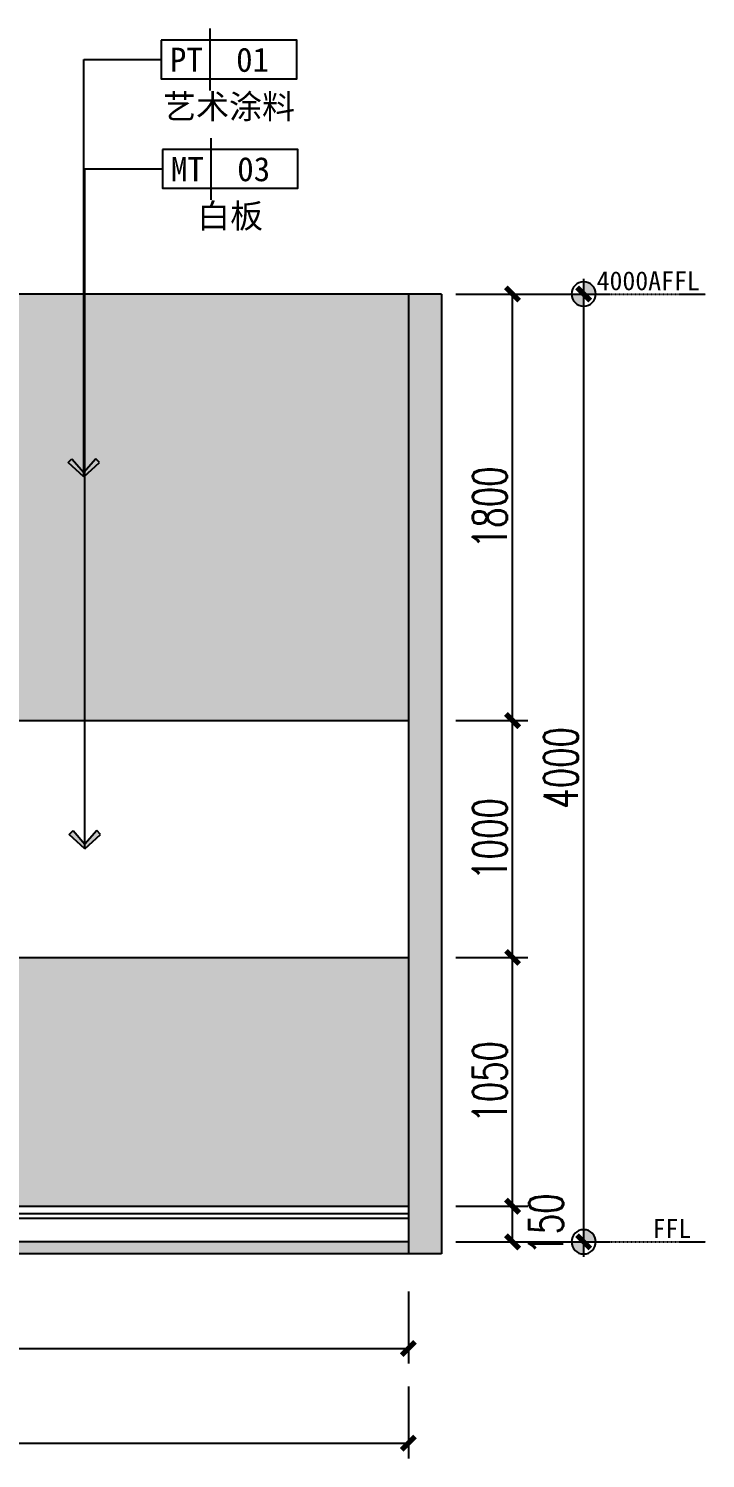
# Model space of a CAD drawing. Header units: millimetres. Extents: x 5625199 to 7433318, y -3316392 to -2552493.
# Drawn here: x 6412456 to 6415313, y -2677437 to -2671403 of the extents above; entities that cross this region are included whole.
import ezdxf
from ezdxf.enums import TextEntityAlignment as Align

# ---------------------------------------------------------------- set-up
doc = ezdxf.new("R2010")
doc.units = ezdxf.units.MM
doc.header["$PDMODE"] = 35
doc.header["$PDSIZE"] = -10
doc.linetypes.add('M-CENTER', pattern=[11.25, 7.5, -1.25, 1.25, -1.25])
for name, color, linetype in [('155', 155, 'Continuous'), ('DIM', 7, 'Continuous'), ('PL-天花', 30, 'Continuous'), ('PL-文字标注', 2, 'Continuous')]:
    doc.layers.add(name, color=color, linetype=linetype)
doc.styles.add('03.YBC-宋体2.5', font='', dxfattribs={"width": 0.8, "height": 2.5})
doc.styles.add('dop-S', font='')
doc.styles.add('XZC', font='SIMPLEX.SHX', dxfattribs={"width": 0.7, "bigfont": 'hztxt.shx'})
doc.styles.add('标注-尺寸', font='simplex.shx', dxfattribs={"width": 0.7})
doc.styles.get('03.YBC-宋体2.5').set_extended_font_data('SimSun')
doc.styles.get('dop-S').set_extended_font_data('SimSun')
doc.linetypes.add('LED_LINE', pattern='A,12.7,-5.08,["LED",XZC,S=2.54,R=0,X=-2.54,Y=-1.27],-6.349999999999999', length=24.13)
doc.dimstyles.new('90', dxfattribs={"dimscale": 0.9, "dimtxt": 150, "dimasz": 50, "dimexe": 120, "dimexo": 150, "dimgap": 30, "dimtad": 1, "dimdec": 0, "dimrnd": 5, "dimdsep": 46, "dimtxsty": '标注-尺寸', "dimblk": 'ARCHTICK', "dimcen": 0.2, "dimclrd": 8, "dimclre": 8, "dimclrt": 2, "dimadec": 0, "dimazin": 0, "dimtfac": 1, "dimtdec": 0, "dimtmove": 2, "dimatfit": 3, "dimldrblk": 'ccccc', "dimfxl": 300, "dimfxlon": 1, "dimtolj": 1, "dimtzin": 0, "dimarcsym": 0})
doc.dimstyles.new('副本 100', dxfattribs={"dimscale": 0.8, "dimtxt": 180, "dimasz": 70, "dimexe": 80, "dimexo": 100, "dimgap": 30, "dimtad": 1, "dimdec": 0, "dimrnd": 5, "dimdsep": 46, "dimtxsty": '标注-尺寸', "dimblk": 'ARCHTICK', "dimcen": 0.2, "dimdle": 5, "dimclrd": 8, "dimclre": 8, "dimclrt": 2, "dimadec": 0, "dimazin": 0, "dimtfac": 1, "dimtdec": 0, "dimtmove": 2, "dimatfit": 3, "dimldrblk": 'ccccc', "dimfxl": 300, "dimfxlon": 1, "dimtolj": 1, "dimtzin": 0, "dimarcsym": 0})

# ---------------------------------------------------------------- blocks, each defined once
blk = doc.blocks.new('_ArchTick')
at = {"color": 0, "linetype": 'ByBlock', "const_width": 0.4}
blk.add_lwpolyline([(-0.5, -0.5), (0.5, 0.5)], dxfattribs=at)
blk = doc.blocks.new('*D308')
at = {"layer": '155', "color": 8, "lineweight": -2, "ltscale": 500, "transparency": 16777216}
for p, q in [((6409668.580992631, -2676732.718903087), (6409668.580992631, -2677036.718903087)), ((6414058.60817165, -2676732.718903087), (6414058.60817165, -2677036.718903087)), ((6409664.580992632, -2676972.718903087), (6414062.60817165, -2676972.718903087))]:
    blk.add_line(p, q, dxfattribs=at)
at = {"layer": 'Defpoints', "color": 0, "transparency": 16777216}
for p in [(6409668.580992631, -2673922.718903087), (6414058.60817165, -2676069.89383611), (6414058.60817165, -2676972.718903087)]:
    blk.add_point(p, dxfattribs=at)
at = {"layer": '155', "color": 8, "linetype": 'ByBlock', "lineweight": -2, "transparency": 16777216, "xscale": 56, "yscale": 56, "zscale": 56, "rotation": 180}
blk.add_blockref('_ArchTick', (6409668.580992631, -2676972.718903087), dxfattribs=at)
at = {"layer": '155', "color": 8, "linetype": 'ByBlock', "lineweight": -2, "transparency": 16777216, "xscale": 56, "yscale": 56, "zscale": 56}
blk.add_blockref('_ArchTick', (6414058.60817165, -2676972.718903087), dxfattribs=at)
at = {"layer": '155', "color": 2, "ltscale": 500, "transparency": 16777216, "insert": (6411863.59458214, -2676876.718903086), "char_height": 144, "attachment_point": 5, "style": '标注-尺寸'}
blk.add_mtext('\\A1;4390', dxfattribs=at)
blk = doc.blocks.new('ccccc')
h = blk.add_hatch(color=44)
h.dxf.hatch_style = 1
h.paths.add_polyline_path([(-1.713128774543291, -1.115298350458032), (-1.349075249163432, -1.474599215202033), (1e-16, 1e-16), (-1.349075249163432, 1.474599215202033), (-1.713128774543291, 1.115298350458032), (-0.4242640688316899, -1e-16)])
at = {"color": 44}
for p, q in [((-1.349075249163432, 1.474599215202033), (-1.713128774543291, 1.115298350458032)), ((-1.713128774543291, 1.115298350458032), (-0.4242640688316898, 0)), ((0, 0), (-1.349075249163432, 1.474599215202033)), ((-0.4242640688316898, 0), (-5.066636229632421, 0)), ((-1.713128774543291, -1.115298350458032), (-0.4242640688316898, 0)), ((0, 0), (-1.349075249163432, -1.474599215202033)), ((-1.349075249163432, -1.474599215202033), (-1.713128774543291, -1.115298350458032))]:
    blk.add_line(p, q, dxfattribs=at)
blk = doc.blocks.new('*D373')
at = {"layer": '155', "color": 8, "lineweight": -2, "ltscale": 500, "transparency": 16777216}
for p, q in [((6387889.022428471, -2677132.718903087), (6387889.022428471, -2677436.718903087)), ((6414058.60817165, -2677132.718903087), (6414058.60817165, -2677436.718903087)), ((6387885.022428472, -2677372.718903086), (6414062.60817165, -2677372.718903086))]:
    blk.add_line(p, q, dxfattribs=at)
at = {"layer": 'Defpoints', "color": 0, "transparency": 16777216}
for p in [(6414058.60817165, -2676522.718903087), (6387889.022428471, -2676572.718903087), (6414058.60817165, -2677372.718903086)]:
    blk.add_point(p, dxfattribs=at)
at = {"layer": '155', "color": 8, "linetype": 'ByBlock', "lineweight": -2, "transparency": 16777216, "xscale": 56, "yscale": 56, "zscale": 56, "rotation": 180}
blk.add_blockref('_ArchTick', (6387889.022428471, -2677372.718903086), dxfattribs=at)
at = {"layer": '155', "color": 8, "linetype": 'ByBlock', "lineweight": -2, "transparency": 16777216, "xscale": 56, "yscale": 56, "zscale": 56}
blk.add_blockref('_ArchTick', (6414058.60817165, -2677372.718903086), dxfattribs=at)
at = {"layer": '155', "color": 2, "ltscale": 500, "transparency": 16777216, "insert": (6400973.81530006, -2677276.718903087), "char_height": 144, "attachment_point": 5, "style": '标注-尺寸'}
blk.add_mtext('\\A1;26170', dxfattribs=at)
blk = doc.blocks.new('子标高')
h = blk.add_hatch(color=256)
edge = h.paths.add_edge_path()
edge.add_arc((-600.2409431565975, 0.2411642588631366), 50.95940477876863, 89.72884797535391, 180.2711520246482, ccw=False)
edge.add_line((-599.9997788977342, 51.19999838216973), (-599.9997788977342, -3.638e-12))
edge.add_line((-599.9997788977342, 0), (-651.1997772799077, 0))
edge = h.paths.add_edge_path()
edge.add_arc((-599.7586146388712, -0.2411642588667746), 50.95940477876958, -90.27115202464557, 0.271152024646824, ccw=False)
edge.add_line((-599.9997788977342, -51.19999838217336), (-599.9997788977342, 0))
edge.add_line((-599.9997788977342, 0), (-548.7997805155609, 0))
for p, q in [((-599.9997788977342, 63.99999797771307), (-599.9997788977342, -63.9999979777167)), ((-200, 0), (-709.9997754219294, 0))]:
    blk.add_line(p, q)
at = {"linetype": 'M-CENTER', "ltscale": 0.5}
blk.add_line((-709.9997754219294, -3.63798e-11), (-1113.972843062991, 9.8225428e-09), dxfattribs=at)
at = {"color": 5}
blk.add_circle((-599.9997788977342, 0), 51.19999838217196, dxfattribs=at)
at = {"style": 'dop-S'}
blk.add_attdef('标高', (-1232.206651260485, 15.99306680168956), '', height=99.99999684017963, dxfattribs=at)
blk = doc.blocks.new('母标高')
h = blk.add_hatch(color=256)
edge = h.paths.add_edge_path()
edge.add_arc((-600.2409431565975, 0.2411642588631366), 50.95940477876863, 89.72884797535391, 180.2711520246482, ccw=False)
edge.add_line((-599.9997788977342, 51.19999838216973), (-599.9997788977342, -3.638e-12))
edge.add_line((-599.9997788977342, 0), (-651.1997772799077, 0))
edge = h.paths.add_edge_path()
edge.add_arc((-599.7586146388712, -0.2411642588667746), 50.95940477876958, -90.27115202464557, 0.271152024646824, ccw=False)
edge.add_line((-599.9997788977342, -51.19999838217336), (-599.9997788977342, 0))
edge.add_line((-599.9997788977342, 0), (-548.7997805155609, 0))
for p, q in [((-599.9997788977342, 63.99999797771307), (-599.9997788977342, -63.9999979777167)), ((-200, 0), (-709.9997754219294, 0))]:
    blk.add_line(p, q)
at = {"linetype": 'M-CENTER', "ltscale": 0.5}
blk.add_line((-709.9997754219294, -3.63798e-11), (-1113.972843062991, 9.8225428e-09), dxfattribs=at)
at = {"color": 5}
blk.add_circle((-599.9997788977342, 0), 51.19999838217196, dxfattribs=at)
at = {"style": 'dop-S'}
blk.add_attdef('标高', (-1104.391530706991, 15.99306680168956), '', height=99.99999684017963, dxfattribs=at)
blk = doc.blocks.new('*D532')
at = {"layer": '155', "color": 8, "lineweight": -2, "ltscale": 500, "transparency": 16777216}
for p, q in [((6414258.611331486, -2676372.718903087), (6414562.611331485, -2676372.718903087)), ((6414498.611331485, -2676526.718903087), (6414498.611331485, -2676368.718903087)), ((6414258.611331486, -2676522.718903087), (6414562.611331485, -2676522.718903087))]:
    blk.add_line(p, q, dxfattribs=at)
at = {"layer": 'Defpoints', "color": 0, "transparency": 16777216}
for p in [(6413958.60817165, -2676372.718903087), (6414498.611331485, -2676372.718903087), (6413958.60817165, -2676522.718903087)]:
    blk.add_point(p, dxfattribs=at)
at = {"layer": '155', "color": 8, "linetype": 'ByBlock', "lineweight": -2, "transparency": 16777216, "xscale": 56, "yscale": 56, "zscale": 56}
for p, rotation in [((6414498.611331485, -2676372.718903087), 90), ((6414498.611331485, -2676522.718903087), 270)]:
    blk.add_blockref('_ArchTick', p, dxfattribs=dict(at, rotation=rotation))
at = {"layer": '155', "color": 2, "ltscale": 500, "transparency": 16777216, "insert": (6414640.476173994, -2676447.718903087), "char_height": 144, "attachment_point": 5, "rotation": 90, "style": '标注-尺寸'}
blk.add_mtext('\\A1;150', dxfattribs=at)
blk = doc.blocks.new('*D533')
at = {"layer": '155', "color": 8, "lineweight": -2, "ltscale": 500, "transparency": 16777216}
for p, q in [((6414258.611331486, -2675322.718903087), (6414562.611331485, -2675322.718903087)), ((6414498.611331485, -2676376.718903087), (6414498.611331485, -2675318.718903087)), ((6414258.611331486, -2676372.718903087), (6414562.611331485, -2676372.718903087))]:
    blk.add_line(p, q, dxfattribs=at)
at = {"layer": 'Defpoints', "color": 0, "transparency": 16777216}
for p in [(6413809.596180532, -2675322.718903087), (6414498.611331485, -2675322.718903087), (6413958.60817165, -2676372.718903087)]:
    blk.add_point(p, dxfattribs=at)
at = {"layer": '155', "color": 8, "linetype": 'ByBlock', "lineweight": -2, "transparency": 16777216, "xscale": 56, "yscale": 56, "zscale": 56}
for p, rotation in [((6414498.611331485, -2675322.718903087), 90), ((6414498.611331485, -2676372.718903087), 270)]:
    blk.add_blockref('_ArchTick', p, dxfattribs=dict(at, rotation=rotation))
at = {"layer": '155', "color": 2, "ltscale": 500, "transparency": 16777216, "insert": (6414402.611331484, -2675847.718903087), "char_height": 144, "attachment_point": 5, "rotation": 90, "style": '标注-尺寸'}
blk.add_mtext('\\A1;1050', dxfattribs=at)
blk = doc.blocks.new('*D534')
at = {"layer": '155', "color": 8, "lineweight": -2, "ltscale": 500, "transparency": 16777216}
for p, q in [((6414258.611331486, -2674322.718903087), (6414562.611331485, -2674322.718903087)), ((6414498.611331485, -2675326.718903087), (6414498.611331485, -2674318.718903087)), ((6414258.611331486, -2675322.718903087), (6414562.611331485, -2675322.718903087))]:
    blk.add_line(p, q, dxfattribs=at)
at = {"layer": 'Defpoints', "color": 0, "transparency": 16777216}
for p in [(6413809.596180532, -2674322.718903087), (6414498.611331485, -2674322.718903087), (6413809.596180532, -2675322.718903087)]:
    blk.add_point(p, dxfattribs=at)
at = {"layer": '155', "color": 8, "linetype": 'ByBlock', "lineweight": -2, "transparency": 16777216, "xscale": 56, "yscale": 56, "zscale": 56}
for p, rotation in [((6414498.611331485, -2674322.718903087), 90), ((6414498.611331485, -2675322.718903087), 270)]:
    blk.add_blockref('_ArchTick', p, dxfattribs=dict(at, rotation=rotation))
at = {"layer": '155', "color": 2, "ltscale": 500, "transparency": 16777216, "insert": (6414402.611331484, -2674822.718903087), "char_height": 144, "attachment_point": 5, "rotation": 90, "style": '标注-尺寸'}
blk.add_mtext('\\A1;1000', dxfattribs=at)
blk = doc.blocks.new('*D535')
at = {"layer": '155', "color": 8, "lineweight": -2, "ltscale": 500, "transparency": 16777216}
for p, q in [((6414498.611331485, -2674326.718903087), (6414498.611331485, -2672518.718903087)), ((6414258.611331486, -2672522.718903087), (6414562.611331485, -2672522.718903087)), ((6414258.611331486, -2674322.718903087), (6414562.611331485, -2674322.718903087))]:
    blk.add_line(p, q, dxfattribs=at)
at = {"layer": 'Defpoints', "color": 0, "transparency": 16777216}
for p in [(6413252.930616937, -2672522.718903087), (6414498.611331485, -2672522.718903087), (6413809.596180532, -2674322.718903087)]:
    blk.add_point(p, dxfattribs=at)
at = {"layer": '155', "color": 8, "linetype": 'ByBlock', "lineweight": -2, "transparency": 16777216, "xscale": 56, "yscale": 56, "zscale": 56}
for p, rotation in [((6414498.611331485, -2672522.718903087), 90), ((6414498.611331485, -2674322.718903087), 270)]:
    blk.add_blockref('_ArchTick', p, dxfattribs=dict(at, rotation=rotation))
at = {"layer": '155', "color": 2, "ltscale": 500, "transparency": 16777216, "insert": (6414402.611331484, -2673422.718903087), "char_height": 144, "attachment_point": 5, "rotation": 90, "style": '标注-尺寸'}
blk.add_mtext('\\A1;1800', dxfattribs=at)
blk = doc.blocks.new('*D536')
at = {"layer": '155', "color": 8, "lineweight": -2, "ltscale": 500, "transparency": 16777216}
for p, q in [((6414798.611110382, -2672518.718903087), (6414798.611110382, -2676526.718903087)), ((6414558.611110383, -2672522.718903087), (6414862.611110383, -2672522.718903087)), ((6414558.611110383, -2676522.718903087), (6414862.611110383, -2676522.718903087))]:
    blk.add_line(p, q, dxfattribs=at)
at = {"layer": 'Defpoints', "color": 0, "transparency": 16777216}
for p in [(6413252.930616937, -2672522.718903087), (6413746.753919465, -2676522.718903087), (6414798.611110382, -2676522.718903087)]:
    blk.add_point(p, dxfattribs=at)
at = {"layer": '155', "color": 8, "linetype": 'ByBlock', "lineweight": -2, "transparency": 16777216, "xscale": 56, "yscale": 56, "zscale": 56}
for p, rotation in [((6414798.611110382, -2672522.718903087), 90), ((6414798.611110382, -2676522.718903087), 270)]:
    blk.add_blockref('_ArchTick', p, dxfattribs=dict(at, rotation=rotation))
at = {"layer": '155', "color": 2, "ltscale": 500, "transparency": 16777216, "insert": (6414702.611110383, -2674522.718903087), "char_height": 144, "attachment_point": 5, "rotation": 90, "style": '标注-尺寸'}
blk.add_mtext('\\A1;4000', dxfattribs=at)
blk = doc.blocks.new('*U604')
at = {"color": 50}
blk.add_line((-9.000000000004574, 3.200000000014711), (-9.000000000004574, -3.200000000014711), dxfattribs=at)
at = {"color": 150}
blk.add_lwpolyline([(-14.00000000000457, 2.000000000014665), (-13.99999999999542, -2.000000000014665), (4.5759e-12, -2.000000000014665), (-4.5759e-12, 2.000000000014665)], close=True, dxfattribs=at)
at = {"color": 50, "style": '03.YBC-宋体2.5', "flags": 8}
for tag, p in [('PT', (-11.41203370425435, -0.0169426641272139)), ('01', (-4.560573803961943, -0.0169426641272139)), ('材料名称', (-7.000000000004575, -4.854991556547588))]:
    blk.add_attdef(tag, text='', height=2.5, dxfattribs=at).set_placement(p, align=Align.MIDDLE_CENTER)

msp = doc.modelspace()

# ---------------------------------------------------------------- hatches: boundary and pattern name
at = {"layer": '155', "ltscale": 500}
h = msp.add_hatch(dxfattribs=at)
h.set_pattern_fill('CONC', color=250, scale=8)
h.set_pattern_definition([(0, (273595.864621, -417279.7072739999), (0, 203.2), [0, -203.2]), (0, (273597.896621, -417350.827274), (0, 203.2), [0, -203.2]), (0, (273603.992621, -417241.099274), (0, 203.2), [0, -203.2]), (338.1986, (273498.328621, -417304.091274), (609.6000554757884, -203.1999818137322), [21.8852496, -1072.3802784]), (216.8699, (273518.648621, -417312.219274), (609.5999833019285, 406.400025047106), [10.16, -1005.84]), (130.6013, (273510.520621, -417318.315274), (1016.000085595376, -1219.199800489247), [18.734024, -1854.6773168]), (206.5651, (273443.464621, -417342.699274), (-203.1998288935924, -203.2002660693445), [4.543755199999999, -449.8252624]), (326.3099, (273439.400621, -417344.731274), (406.3999101390997, -203.2002711718614), [7.3265792, -725.3215872]), (108.4349, (273445.496621, -417348.7952739999), (-203.1996755348544, 406.4000883092897), [6.4257936, -636.149096]), (225, (273573.512621, -417363.0192740001), (-5.68e-14, -203.2000628800271), [8.6209632, -278.7471184]), (0, (273567.416621, -417369.115274), (203.2, 203.2), [12.192, -191.008]), (135, (273579.608621, -417369.115274), (-203.2000651427688, 1.42e-14), [8.62096, -278.7471184]), (251.5651, (273549.128621, -417232.971274), (203.1996750288869, 406.4000918510402), [6.425792, -636.149096]), (0, (273547.096621, -417239.0672739999), (203.2, 203.2), [10.16, -193.04]), (143.1301, (273557.256621, -417239.0672739999), (-609.5999833019288, 406.4000250471062), [10.16, -1005.84]), (213.6901, (273441.432621, -417230.9392739999), (406.3999074765396, 203.2002693968192), [7.326576, -725.3215872]), (341.5650999999999, (273435.336621, -417235.003274), (-406.4000918510402, 203.1996750288873), [12.851584, -629.7233023999999]), (126.8699, (273447.528621, -417239.0672739999), (406.400025047106, -609.5999833019285), [10.16, -1005.84]), (0, (273500.360621, -417239.0672739999), (0, 203.2), [0, -203.2]), (0, (273445.496621, -417291.899274), (0, 203.2), [0, -203.2]), (0, (273502.392621, -417367.083274), (0, 203.2), [0, -203.2]), (0, (273557.256621, -417304.091274), (0, 203.2), [0, -203.2]), (0, (273498.328621, -417269.547274), (0, 203.2), [0, -203.2]), (0, (273453.624621, -417263.451274), (0, 203.2), [0, -203.2]), (0, (273471.912621, -417275.6432739999), (0, 203.2), [0, -203.2]), (0, (273463.784621, -417324.4112739999), (0, 203.2), [0, -203.2]), (0, (273415.016621, -417316.283274), (0, 203.2), [0, -203.2]), (0, (273417.048621, -417269.547274), (0, 203.2), [0, -203.2]), (0, (273410.952621, -417224.843274), (0, 203.2), [0, -203.2]), (0, (273473.944621, -417216.7152740001), (0, 203.2), [0, -203.2]), (0, (273518.648621, -417208.587274), (0, 203.2), [0, -203.2]), (0, (273589.768621, -417216.7152740001), (0, 203.2), [0, -203.2]), (0, (273541.0006209999, -417279.7072739999), (0, 203.2), [0, -203.2]), (0, (273520.680621, -417243.131274), (0, 203.2), [0, -203.2]), (0, (273536.936621, -417340.667274), (0, 203.2), [0, -203.2]), (0, (273475.976621, -417350.827274), (0, 203.2), [0, -203.2]), (0, (273536.936621, -417395.531274), (0, 203.2), [0, -203.2]), (0, (273469.880621, -417383.3392739999), (0, 203.2), [0, -203.2]), (0, (273404.856621, -417389.435274), (0, 203.2), [0, -203.2]), (0, (273429.2406210001, -417399.595274), (0, 203.2), [0, -203.2]), (0, (273431.272621, -417371.1472739999), (0, 203.2), [0, -203.2]), (0, (273567.416621, -417403.659274), (0, 203.2), [0, -203.2]), (0, (273591.800621, -417320.347274), (0, 203.2), [0, -203.2]), (0, (273581.640621, -417259.387274), (0, 203.2), [0, -203.2]), (0, (273488.168621, -417405.691274), (0, 203.2), [0, -203.2])])
h.paths.add_polyline_path([(6409668.580992631, -2673922.718903087), (6409598.580992632, -2673922.718903087), (6409598.580992632, -2676372.718903087), (6414058.60817165, -2676372.718903087), (6414058.60817165, -2675322.718903087), (6409668.580992631, -2675322.718903087), (6409668.580992631, -2674322.718903087), (6414058.60817165, -2674322.718903087), (6414058.60817165, -2672522.718903087), (6412224.719386888, -2672522.718903087), (6409668.580992631, -2673714.665811632)])
h = msp.add_hatch(dxfattribs=at)
h.set_pattern_fill('钢筋混凝土', color=250, scale=3)
h.set_pattern_definition([(45, (613248.6137712892, -417409.755274), (-5.303300858899105, 5.303300858899106), []), (50, (613248.6137712892, -417409.755274), (21.5178054780226, -1.882564049477853), [2.249999999999998, -24.74999999999999]), (355, (613248.6137712892, -417409.755274), (-4.162540008390001, 22.56576401100035), [1.799999999999999, -19.8]), (100.4514, (613250.4069216892, -417409.9121542), (17.35528145142065, 20.68318626182861), [1.912205699999999, -21.03426335999998]), (46.1842, (613248.6137712892, -417403.755274), (32.01723145876933, -4.965570429870544), [3.375, -37.125]), (96.6356, (613251.2818736392, -417404.16907321), (28.0398811664611, 29.22353612701325), [2.86830864, -31.55139]), (351.1842000000001, (613248.6137712892, -417403.755274), (28.03985835400882, 29.22355802775973), [2.7, -29.7]), (21, (613251.6137712894, -417405.255274), (17.90721156355385, -12.07856671996016), [2.25, -24.75]), (326, (613251.6137712894, -417405.255274), (7.299459957647467, 21.75450135140559), [1.799999999999999, -19.79999999999998]), (71.4514, (613253.1060382792, -417406.26182218), (25.20667885744471, 9.67591490129857), [1.912205699999999, -21.03426336]), (37.5, (613248.6137712892, -417409.755274), (0.3647956595187181, 9.986815614939346), [0, -19.56, 0, -20.1, 0, -19.875]), (7.499999999999999, (613248.6137712892, -417409.755274), (7.892086123264457, 11.83235135647081), [0, -11.45999999999999, 0, -19.10999999999998, 0, -7.574999999999996]), (327.5, (613241.9237712892, -417409.755274), (16.01467308517227, -0.6766461520313927), [0, -7.499999999999998, 0, -23.39999999999999, 0, -31.04999999999999]), (317.5, (613238.9237712892, -417409.755274), (17.49558508027159, 3.003149469969531), [0, -9.75, 0, -15.54, 0, -22.05])])
h.paths.add_polyline_path([(6414058.60817165, -2676572.718903087), (6414198.611331485, -2676572.718903087), (6414198.611331485, -2672522.718903087), (6414058.60817165, -2672522.718903087)])
h = msp.add_hatch(color=250, dxfattribs=at)
h.dxf.hatch_style = 1
h.paths.add_polyline_path([(6414058.60817165, -2676572.718903087), (6414058.60817165, -2676522.718903087), (6387889.022428471, -2676522.718903087), (6387889.022428471, -2676572.718903087)])

# ---------------------------------------------------------------- linework, layer by layer
at = {"layer": '155', "color": 0, "ltscale": 500}
for p, q in [((6414198.611331485, -2672522.718903087), (6387748.916711383, -2672522.718903087)), ((6414058.60817165, -2672522.718903087), (6414058.60817165, -2676572.718903087)), ((6414198.611331485, -2672522.718903087), (6414198.611331485, -2676572.718903087)), ((6414058.60817165, -2676522.718903087), (6387889.022428471, -2676522.718903087)), ((6414198.611331485, -2676572.718903087), (6387748.916711383, -2676572.718903087))]:
    msp.add_line(p, q, dxfattribs=at)
at = {"layer": '155', "color": 4, "ltscale": 500}
for p, q in [((6409668.580992631, -2674322.718903087), (6414058.60817165, -2674322.718903087)), ((6409668.580992631, -2675322.718903087), (6414058.60817165, -2675322.718903087))]:
    msp.add_line(p, q, dxfattribs=at)
at = {"layer": '155', "color": 3, "ltscale": 500}
for p, q in [((6409518.580992632, -2676372.718903087), (6414058.60817165, -2676372.718903087)), ((6409518.580992632, -2676422.718903087), (6414058.60817165, -2676422.718903087))]:
    msp.add_line(p, q, dxfattribs=at)
at = {"layer": 'PL-天花', "color": 2, "linetype": 'LED_LINE', "ltscale": 0.3}
msp.add_line((6409518.580992632, -2676402.718903087), (6414058.60817165, -2676402.718903087), dxfattribs=at)

# ---------------------------------------------------------------- block references
ref = msp.add_blockref('*U604', (6413587.471254004, -2671533.212985924), dxfattribs=dict(xscale=40.82399999999999, yscale=40.82399999999999, zscale=40.82399999999999))
ref.add_attrib('材料名称', '艺术涂料', dxfattribs={"color": 50, "height": 102.06, "style": '03.YBC-宋体2.5'}).set_placement((6413301.703254004, -2671731.413161229), align=Align.MIDDLE_CENTER)
ref.add_attrib('01', '01', dxfattribs={"color": 50, "height": 102.06, "style": '03.YBC-宋体2.5'}).set_placement((6413401.290389031, -2671533.904653244), align=Align.MIDDLE_CENTER)
ref.add_attrib('PT', 'PT', dxfattribs={"color": 50, "height": 102.06, "style": '03.YBC-宋体2.5'}).set_placement((6413121.586390063, -2671533.904653244), align=Align.MIDDLE_CENTER)
ref = msp.add_blockref('*U604', (6413592.079734684, -2671994.985266664), dxfattribs=dict(xscale=40.82399999999999, yscale=40.82399999999999, zscale=40.82399999999999))
ref.add_attrib('材料名称', '白板', dxfattribs={"color": 50, "height": 102.06, "style": '03.YBC-宋体2.5'}).set_placement((6413306.311734684, -2672193.185441968), align=Align.MIDDLE_CENTER)
ref.add_attrib('01', '03', dxfattribs={"color": 50, "height": 102.06, "style": '03.YBC-宋体2.5'}).set_placement((6413405.898869711, -2671995.676933984), align=Align.MIDDLE_CENTER)
ref.add_attrib('PT', 'MT', dxfattribs={"color": 50, "height": 102.06, "style": '03.YBC-宋体2.5'}).set_placement((6413126.194870742, -2671995.676933984), align=Align.MIDDLE_CENTER)
at = {"layer": 'PL-文字标注', "color": 4, "linetype": 'M-CENTER'}
ref = msp.add_blockref('子标高', (6414198.611331485, -2672522.718903087), dxfattribs=dict(at, xscale=-1))
ref.add_attrib('标高', '4000AFFL', (6414853.40930577, -2672506.725836285), dxfattribs={"layer": '0', "height": 80, "style": 'dop-S'})
ref = msp.add_blockref('母标高', (6414198.611331485, -2676522.718903087), dxfattribs=dict(at, xscale=-1))
ref.add_attrib('标高', 'FFL', (6415089.595047707, -2676506.725836285), dxfattribs={"layer": '0', "height": 80, "style": 'dop-S'})

# ---------------------------------------------------------------- dimensions: what is measured, and where the dimension line sits
at = {"layer": '155', "ltscale": 500}
for base, p1, p2, picture, middle in [((6414498.611331485, -2672522.718903087), (6413809.596180532, -2674322.718903087), (6413252.930616937, -2672522.718903087), '*D535', (6414402.611331484, -2673422.718903087)), ((6414798.611110382, -2676522.718903087), (6413252.930616937, -2672522.718903087), (6413746.753919465, -2676522.718903087), '*D536', (6414702.611110383, -2674522.718903087)), ((6414498.611331485, -2674322.718903087), (6413809.596180532, -2675322.718903087), (6413809.596180532, -2674322.718903087), '*D534', (6414402.611331484, -2674822.718903087)), ((6414498.611331485, -2675322.718903087), (6413958.60817165, -2676372.718903087), (6413809.596180532, -2675322.718903087), '*D533', (6414402.611331484, -2675847.718903087))]:
    dim = msp.add_linear_dim(base=base, p1=p1, p2=p2, angle=90, dimstyle='副本 100', dxfattribs=at)
    dim.commit()
    dim.dimension.update_dxf_attribs({"geometry": picture, "text_midpoint": middle})
for base, p1, p2, picture, middle in [((6414058.60817165, -2676972.718903087), (6409668.580992631, -2673922.718903087), (6414058.60817165, -2676069.89383611), '*D308', (6411863.59458214, -2676876.718903086)), ((6414058.60817165, -2677372.718903086), (6387889.022428471, -2676572.718903087), (6414058.60817165, -2676522.718903087), '*D373', (6400973.81530006, -2677276.718903087))]:
    dim = msp.add_linear_dim(base=base, p1=p1, p2=p2, dimstyle='副本 100', dxfattribs=at)
    dim.commit()
    dim.dimension.update_dxf_attribs({"geometry": picture, "text_midpoint": middle})
dim = msp.add_linear_dim(base=(6414498.611331485, -2676372.718903087), p1=(6413958.60817165, -2676522.718903087), p2=(6413958.60817165, -2676372.718903087), angle=90, dimstyle='副本 100', dxfattribs=at)
dim.commit()
dim.dimension.update_dxf_attribs({"geometry": '*D532', "text_midpoint": (6414640.476173994, -2676447.718903087), "dimtype": 160})

# ---------------------------------------------------------------- leaders
at = {"layer": 'DIM'}
for points in [[(6412688.721325789, -2673294.846520886), (6412688.721325789, -2671533.212985924), (6413015.935254005, -2671533.212985924)], [(6412693.329806469, -2674864.184011672), (6412693.329806469, -2671994.985266664), (6413020.543734685, -2671994.985266664)]]:
    msp.add_leader(points, dimstyle='90', dxfattribs=at)

doc.saveas('drawing.dxf')
